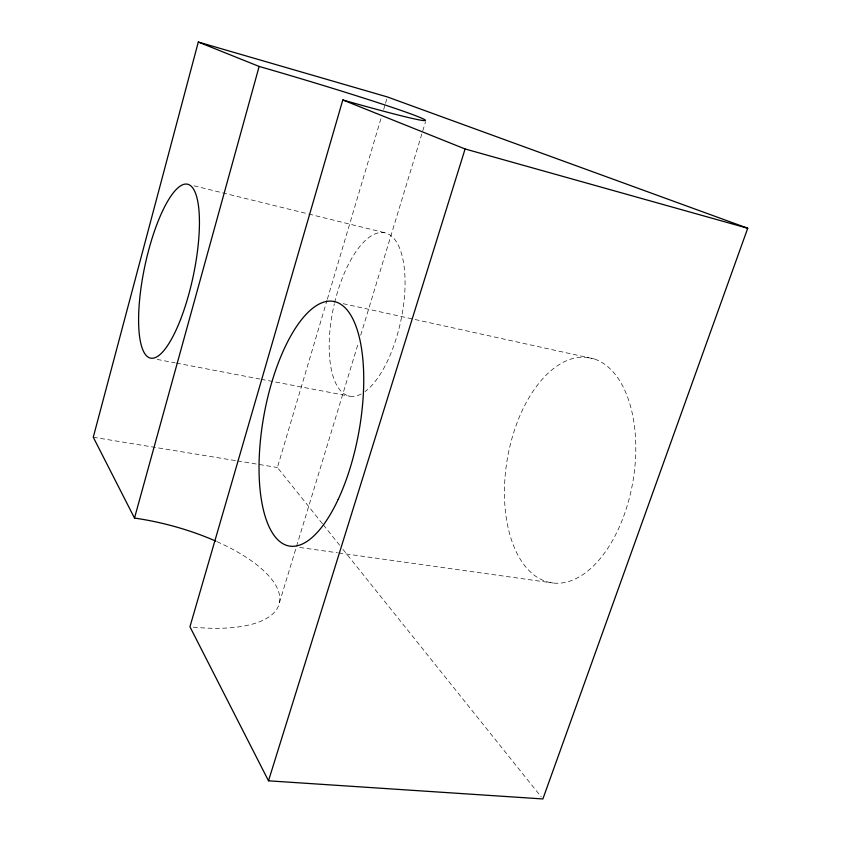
<?xml version="1.0" encoding="UTF-8"?>
<svg xmlns="http://www.w3.org/2000/svg" width="841" height="841" viewBox="0 0 841 841"><rect width="100%" height="100%" fill="white"/><g stroke="black" fill="none" stroke-linecap="round" stroke-linejoin="round"><path stroke-width="0.63" stroke-dasharray="4.21 3.15" d="M322.46 523.764L277.404 467.491L326.991 300.426M327.359 299.175L381.047 118.297M383.664 109.498L385.146 104.473M385.525 103.222L387.018 98.197M279.433 602.692L358.413 342.729M360.694 335.191L425.557 121.693M299.69 547.47L337.378 552.758M338.681 552.936L553.084 583.013M93.267 437.236L236.195 460.721M237.488 460.931L277.404 467.491M157.183 359.422L175.159 362.86M176.442 363.102L259.901 379.039M261.183 379.291L349.772 396.206M343.202 303.696L594.209 358.949A114.124 63.8 -80.5 0 1 610.976 543.202A114.124 63.8 -80.5 0 1 505.157 508.469A114.124 63.8 -80.5 0 1 594.209 358.949M194.05 185.819L307.459 213.719M308.731 214.035L385.178 232.841M323.28 524.784L339.669 545.241M342.949 549.331L541.236 796.9M216.967 541.646A125.33 48.147 14.7 0 1 279.075 604.174A125.33 48.147 14.7 0 1 192.494 627.06M334.655 302.602A83.585 34.292 -77.7 0 1 381.267 232.484A83.585 34.292 -77.7 0 1 404.174 299.627A83.585 34.292 -77.7 0 1 365.026 391.591M361.157 394.019A83.585 34.292 -77.7 0 1 334.35 303.853"/><path stroke-width="1.26" d="M198.297 42.05L259.144 66.439A135.433 4.331 16.6 0 1 419.049 117.057A135.433 4.331 16.6 0 1 342.802 99.963L189.94 626.787L268.5 780.816L542.876 798.95L747.733 228.247L387.386 96.946L198.297 42.05L93.267 437.236L134.497 518.077A125.33 48.147 14.7 0 1 215.79 541.131M134.497 518.077L259.144 66.439M268.5 780.816L465.094 148.973L342.802 99.963M465.094 148.973L747.733 228.247M180.573 319.433A88.915 24.704 -78 0 0 187.68 184.242A88.915 24.704 -78 0 0 138.87 309.877A88.915 24.704 -78 0 0 180.573 319.433M338.219 499.333A124.3 48.179 -79.7 0 0 336.799 302.287A124.3 48.179 -79.7 0 0 259.039 469.436A124.3 48.179 -79.7 0 0 338.219 499.333"/></g></svg>
